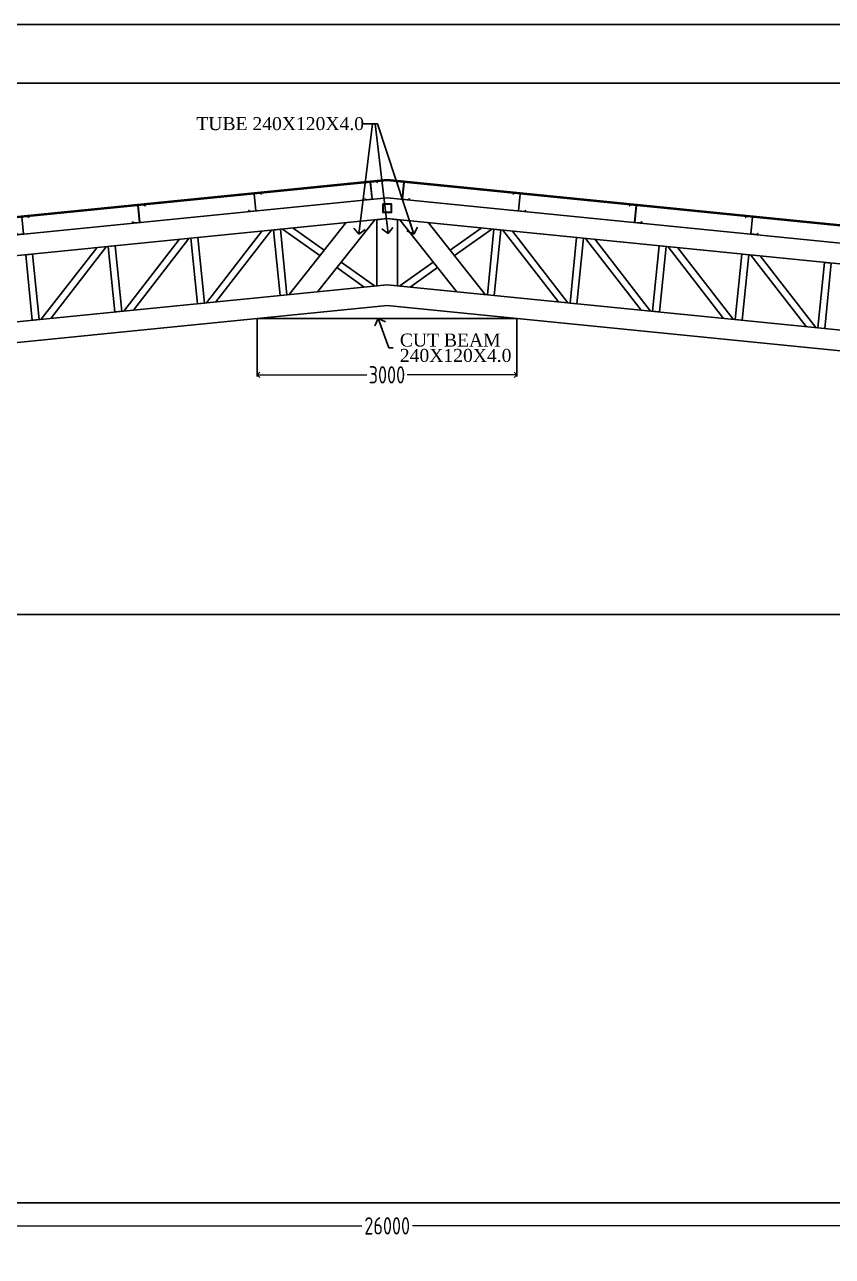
# Model space of a CAD drawing. Header units: millimetres. Extents: x 3470347 to 5996549, y -3470518 to 17149644.
# Drawn here: x 4802069 to 4811408, y 6959519 to 6973760 of the extents above; entities that cross this region are included whole.
import ezdxf

# ---------------------------------------------------------------- set-up
doc = ezdxf.new("R2010")
doc.units = ezdxf.units.MM
doc.header["$MEASUREMENT"] = 0
doc.header["$PDMODE"] = 35
doc.header["$PDSIZE"] = -5
doc.layers.get('0').update_dxf_attribs({"linetype": 'CONTINUOUS', "lineweight": 25})
doc.layers.get('DEFPOINTS').update_dxf_attribs({"linetype": 'CONTINUOUS', "lineweight": 25})
for name, color, linetype, lineweight in [('rDIMension', 1, 'CONTINUOUS', 18), ('rRCC 1', 3, 'CONTINUOUS', 25), ('SHEET', 7, 'CONTINUOUS', 15)]:
    doc.layers.add(name, color=color, linetype=linetype, lineweight=lineweight)
doc.styles.add('DIM', font='geniso.shx', dxfattribs={"width": 0.85})
doc.styles.add('JAINIL', font='times.ttf')
doc.styles.add('TEXT3', font='geniso.shx')
doc.dimstyles.new('Copy of ST-100', dxfattribs={"dimscale": 100, "dimtxt": 1.2, "dimasz": 1.3, "dimexe": 0.18, "dimexo": 0.0625, "dimgap": 0.2, "dimtad": 0, "dimdec": 0, "dimzin": 0, "dimdsep": 46, "dimtxsty": 'DIM', "dimblk": 'OPEN90', "dimcen": 0.09, "dimclrd": 1, "dimclrt": 7, "dimadec": 0, "dimazin": 0, "dimtfac": 1, "dimtdec": 0, "dimtofl": 0, "dimtmove": 0, "dimatfit": 3, "dimldrblk": 'OPEN90', "dimfxl": 1, "dimtolj": 1, "dimtzin": 0, "dimlwd": -1, "dimarcsym": 0})
doc.dimstyles.new('ST-100', dxfattribs={"dimscale": 100, "dimtxt": 7, "dimasz": 5, "dimexe": 0.18, "dimexo": 0.0625, "dimgap": 0.2, "dimtad": 0, "dimdec": 0, "dimzin": 0, "dimdsep": 46, "dimtxsty": 'DIM', "dimblk": 'OPEN90', "dimcen": 0.09, "dimclrd": 256, "dimclrt": 7, "dimadec": 0, "dimazin": 0, "dimtfac": 1, "dimtdec": 0, "dimtofl": 0, "dimtmove": 0, "dimatfit": 3, "dimldrblk": 'OPEN90', "dimfxl": 1, "dimtolj": 1, "dimtzin": 0, "dimlwd": -1, "dimarcsym": 0})

# ---------------------------------------------------------------- blocks, each defined once
blk = doc.blocks.new('*U634')
blk.add_lwpolyline([(203, 186), (201, 185), (188, 199), (120, 199), (120, 0), (50, 0), (36, 14), (37, 15), (51, 2), (118, 2), (118, 200), (188, 200)], close=True)
blk = doc.blocks.new('*U633')
at = {"color": 0, "linetype": 'ByBlock', "lineweight": -2, "transparency": 16777216, "rotation": 5.710593137491945}
for p in [(3979404, 6975078, 0), (3978060, 6974943, 0), (3976717, 6974809, 0), (3974030, 6974540, 0), (3975374, 6974675, 0), (3972687, 6974406, 0), (3971344, 6974272, 0), (3970001, 6974137, 0), (3968657, 6974003, 0), (3967314, 6973869, 0), (3965971, 6973734, 0)]:
    blk.add_blockref('*U634', p, dxfattribs=at)
blk = doc.blocks.new('_Open90')
at = {"color": 0, "linetype": 'ByBlock', "lineweight": -2}
for p, q in [((0, 0), (-1, 0)), ((-0.5, 0.5), (0, 0)), ((0, 0), (-0.5, -0.5))]:
    blk.add_line(p, q, dxfattribs=at)
blk = doc.blocks.new('*U636')
blk.add_lwpolyline([(203, 186), (201, 185), (188, 199), (120, 199), (120, 0), (50, 0), (36, 14), (37, 15), (51, 2), (118, 2), (118, 200), (188, 200)], close=True)
blk = doc.blocks.new('*U635')
at = {"color": 0, "linetype": 'ByBlock', "lineweight": -2, "transparency": 16777216, "rotation": 5.710593137492715}
for p in [(3979404, 6975078, 0), (3978060, 6974943, 0), (3976717, 6974809, 0), (3974030, 6974540, 0), (3975374, 6974675, 0), (3972687, 6974406, 0), (3971344, 6974272, 0), (3970001, 6974137, 0), (3968657, 6974003, 0), (3967314, 6973869, 0), (3965971, 6973734, 0)]:
    blk.add_blockref('*U636', p, dxfattribs=at)
blk = doc.blocks.new('*D737')
at = {"layer": 'DEFPOINTS', "color": 0}
for p in [(4804758, 6970362), (4807758, 6970362), (4807758, 6969711)]:
    blk.add_point(p, dxfattribs=at)
at = {"layer": 'rDIMension', "color": 0, "lineweight": -2}
for p, q in [((4804758, 6970356), (4804758, 6969693)), ((4807758, 6970356), (4807758, 6969693))]:
    blk.add_line(p, q, dxfattribs=at)
at = {"layer": 'rDIMension', "color": 1}
for p, q in [((4804818, 6969711), (4806025, 6969711)), ((4807698, 6969711), (4806490, 6969711))]:
    blk.add_line(p, q, dxfattribs=at)
at = {"layer": 'rDIMension', "color": 1, "xscale": 60, "yscale": 60, "zscale": 60, "rotation": 180}
blk.add_blockref('_Open90', (4804758, 6969711), dxfattribs=at)
at = {"layer": 'rDIMension', "color": 1, "xscale": 60, "yscale": 60, "zscale": 60}
blk.add_blockref('_Open90', (4807758, 6969711), dxfattribs=at)
at = {"layer": 'rDIMension', "color": 7, "insert": (4806258, 6969711), "char_height": 200, "attachment_point": 5, "style": 'DIM'}
blk.add_mtext('\\A1;3000', dxfattribs=at)
blk = doc.blocks.new('*D738')
at = {"layer": 'DEFPOINTS', "color": 0}
for p in [(4793261, 6960095), (4819261, 6960095), (4819261, 6959872)]:
    blk.add_point(p, dxfattribs=at)
at = {"layer": 'rDIMension', "color": 0, "lineweight": -2}
for p, q in [((4793261, 6960088), (4793261, 6959854)), ((4819261, 6960088), (4819261, 6959854))]:
    blk.add_line(p, q, dxfattribs=at)
at = {"layer": 'rDIMension', "color": 1}
for p, q in [((4793321, 6959872), (4805969, 6959872)), ((4819201, 6959872), (4806553, 6959872))]:
    blk.add_line(p, q, dxfattribs=at)
at = {"layer": 'rDIMension', "color": 1, "xscale": 60, "yscale": 60, "zscale": 60, "rotation": 180}
blk.add_blockref('_Open90', (4793261, 6959872), dxfattribs=at)
at = {"layer": 'rDIMension', "color": 1, "xscale": 60, "yscale": 60, "zscale": 60}
blk.add_blockref('_Open90', (4819261, 6959872), dxfattribs=at)
at = {"layer": 'rDIMension', "color": 7, "insert": (4806261, 6959872), "char_height": 200, "attachment_point": 5, "style": 'DIM'}
blk.add_mtext('\\A1;26000', dxfattribs=at)

msp = doc.modelspace()

# ---------------------------------------------------------------- hatches: boundary and pattern name
at = {"transparency": 33554610}
h = msp.add_hatch(color=71, dxfattribs=at)
h.dxf.hatch_style = 1
h.paths.add_polyline_path([(4806210.89, 6971687.38), (4806210.89, 6971587.38), (4806310.89, 6971587.38), (4806310.89, 6971687.38)])
h.paths.add_polyline_path([(4806214.89, 6971683.38), (4806214.89, 6971591.38), (4806306.89, 6971591.38), (4806306.89, 6971683.38)], flags=16)
h = msp.add_hatch(color=71, dxfattribs=at)
h.dxf.hatch_style = 1
h.paths.add_polyline_path([(4806210.89, 6971587.38), (4806210.89, 6971687.38), (4806310.89, 6971687.38), (4806310.89, 6971587.38)])
h.paths.add_polyline_path([(4806214.89, 6971591.38), (4806214.89, 6971683.38), (4806306.89, 6971683.38), (4806306.89, 6971591.38)], flags=16)

# ---------------------------------------------------------------- linework, layer by layer
at = {"color": 140, "elevation": 0}
for points in [[(4792524.82, 6970595.42), (4806260.89, 6971969.03)], [(4792534.82, 6970586.37), (4806260.89, 6971958.98)], [(4819996.96, 6970595.42), (4806260.89, 6971969.03)], [(4819996.96, 6970595.42), (4806260.89, 6971969.03)], [(4819986.96, 6970586.37), (4806260.89, 6971958.98)], [(4819986.96, 6970586.37), (4806260.89, 6971958.98)]]:
    msp.add_lwpolyline(points, dxfattribs=at)
at = {"color": 4, "elevation": 0}
for points in [[(4806260.89, 6971757.98), (4792534.82, 6970385.37)], [(4806260.89, 6971757.98), (4819986.96, 6970385.37)], [(4806260.89, 6971757.98), (4819986.96, 6970385.37)], [(4806260.89, 6971516.78), (4792558.7, 6970146.56)], [(4806260.89, 6971516.78), (4819963.08, 6970146.56)], [(4806260.89, 6970752.99), (4792634.32, 6969390.34)], [(4806260.89, 6970752.99), (4819887.46, 6969390.34)], [(4806260.89, 6970511.79), (4792658.2, 6969151.53)], [(4806260.89, 6970511.79), (4819863.58, 6969151.53)], [(4804757.7, 6970362.11), (4807757.7, 6970362.11)]]:
    msp.add_lwpolyline(points, dxfattribs=at)
at = {"color": 3, "elevation": 0}
for points in [[(4806210.89, 6971687.38), (4806210.89, 6971587.38), (4806310.89, 6971587.38), (4806310.89, 6971687.38)], [(4806310.89, 6971687.38), (4806310.89, 6971587.38), (4806210.89, 6971587.38), (4806210.89, 6971687.38)], [(4806214.89, 6971683.38), (4806214.89, 6971591.38), (4806306.89, 6971591.38), (4806306.89, 6971683.38)], [(4806306.89, 6971683.38), (4806306.89, 6971591.38), (4806214.89, 6971591.38), (4806214.89, 6971683.38)], [(4806140.89, 6971504.78), (4806260.89, 6971516.78), (4806380.89, 6971504.78), (4806380.89, 6970740.99), (4806260.89, 6970752.99), (4806140.89, 6970740.99)]]:
    msp.add_lwpolyline(points, close=True, dxfattribs=at)
at = {"color": 3}
for points in [[(4805459.4, 6970672.84), (4806116.34, 6971502.85)], [(4807062.38, 6970672.84), (4806405.44, 6971502.85)], [(4804171.77, 6970544.07), (4804812.39, 6971371.93)], [(4804281.42, 6970555.04), (4804922.03, 6971382.9)], [(4805051.39, 6971395.83), (4805483.08, 6971089.48)], [(4805127.01, 6970639.6), (4805783.5, 6971469.04)], [(4805172.55, 6971407.95), (4805532.8, 6971152.29)], [(4807394.76, 6970639.6), (4806738.27, 6971469.04)], [(4807349.23, 6971407.95), (4806988.98, 6971152.29)], [(4807470.39, 6971395.83), (4807038.7, 6971089.48)], [(4808240.36, 6970555.04), (4807599.74, 6971382.9)], [(4808350.01, 6970544.07), (4807709.38, 6971371.93)], [(4803216.53, 6970448.55), (4803857.16, 6971276.41)], [(4803326.18, 6970459.52), (4803966.8, 6971287.37)], [(4809195.6, 6970459.52), (4808554.98, 6971287.37)], [(4809305.24, 6970448.55), (4808664.62, 6971276.41)], [(4802261.3, 6970353.02), (4802901.92, 6971180.89)], [(4802370.94, 6970364), (4803011.56, 6971191.85)], [(4810150.83, 6970364), (4809510.21, 6971191.85)], [(4810260.48, 6970353.02), (4809619.85, 6971180.89)], [(4811106.07, 6970268.47), (4810465.45, 6971096.33)], [(4811215.72, 6970257.5), (4810575.09, 6971085.36)], [(4805679.07, 6970950.39), (4805994.73, 6970726.38)], [(4805728.79, 6971013.2), (4806115.9, 6970738.49)], [(4806792.99, 6971013.2), (4806405.88, 6970738.49)], [(4806842.7, 6970950.39), (4806527.05, 6970726.38)], [(4805604.07, 6970685.62), (4805604.62, 6970687.37)], [(4806917.71, 6970685.62), (4806917.15, 6970687.37)]]:
    msp.add_lwpolyline(points, dxfattribs=at)
for points in [[(4805022.53, 6970629.16), (4805102.14, 6970637.12), (4805026.51, 6971393.35), (4804946.91, 6971385.38)], [(4807499.24, 6970629.16), (4807419.64, 6970637.12), (4807495.26, 6971393.35), (4807574.87, 6971385.38)], [(4803112.06, 6970438.11), (4803191.66, 6970446.07), (4803116.04, 6971202.3), (4803036.44, 6971194.34)], [(4804067.3, 6970533.63), (4804146.9, 6970541.59), (4804071.28, 6971297.82), (4803991.67, 6971289.86)], [(4808454.48, 6970533.63), (4808374.88, 6970541.59), (4808450.5, 6971297.82), (4808530.1, 6971289.86)], [(4809409.72, 6970438.11), (4809330.11, 6970446.07), (4809405.73, 6971202.3), (4809485.34, 6971194.34)], [(4802156.83, 6970342.59), (4802236.43, 6970350.55), (4802160.81, 6971106.77), (4802081.2, 6971098.81)], [(4810364.95, 6970342.59), (4810285.35, 6970350.55), (4810360.97, 6971106.77), (4810440.57, 6971098.81)], [(4811320.19, 6970247.06), (4811240.58, 6970255.02), (4811316.21, 6971011.25), (4811395.81, 6971003.29)]]:
    msp.add_lwpolyline(points, close=True, dxfattribs=at)
at = {"color": 8, "elevation": 0}
msp.add_lwpolyline([(4792735.89, 6966939.64), (4819785.89, 6966939.64)], dxfattribs=at)
at = {"elevation": 0}
msp.add_lwpolyline([(4792735.89, 6960139.64), (4819785.89, 6960139.64)], dxfattribs=at)

# ---------------------------------------------------------------- block references
msp.add_blockref('*U633', (826564.12, -3348.85))
at = {"xscale": -1}
msp.add_blockref('*U635', (8785957.66, -3348.85), dxfattribs=at)

# ---------------------------------------------------------------- dimensions: what is measured, and where the dimension line sits
at = {"layer": 'rDIMension'}
dim = msp.add_linear_dim(base=(4819260.89, 6959871.93), p1=(4793260.89, 6960094.64, 0), p2=(4819260.89, 6960094.64, 0), dimstyle='Copy of ST-100', override={"dimtxt": 2, "dimasz": 0.6, "dimblk": 'Open90', "dimtmove": 1}, dxfattribs=at)
dim.commit()
dim.dimension.update_dxf_attribs({"geometry": '*D738', "text_midpoint": (4806260.89, 6959871.93)})

# ---------------------------------------------------------------- leaders
at = {"layer": 'rRCC 1'}
for points in [[(4806270.28, 6971343.99, 0), (4806120.73, 6972613.75, 0), (4806012.89, 6972613.75, 0)], [(4806157.21, 6970362.11, 0), (4806279.57, 6970022.91, 0), (4806387.41, 6970022.91, 0)]]:
    msp.add_leader(points, dimstyle='ST-100', override={"dimasz": 1.3}, dxfattribs=at)

# ---------------------------------------------------------------- next in the draw order: texts
at = {"layer": 'rRCC 1', "color": 7, "insert": (4805992.89, 6972613.75, 0), "char_height": 150, "attachment_point": 6, "style": 'JAINIL', "bg_fill": 2}
msp.add_mtext('\\A1;TUBE 240X120X4.0', dxfattribs=at)
at = {"layer": 'rRCC 1', "color": 7, "insert": (4806407.41, 6970022.91, 0), "char_height": 150, "attachment_point": 4, "line_spacing_factor": 0.709091, "style": 'JAINIL', "bg_fill": 2}
msp.add_mtext('\\A1;CUT BEAM\\P240X120X4.0', dxfattribs=at)

# ---------------------------------------------------------------- next in the draw order: linework, layer by layer
at = {"color": 192, "lineweight": 25, "elevation": 0}
msp.add_lwpolyline([(4790735.33, 6948528.95), (4826419.13, 6948528.95), (4826419.13, 6973759.95), (4790735.33, 6973759.95)], close=True, dxfattribs=at)
at = {"color": 4, "elevation": 0}
for points in [[(4806260.89, 6971516.78), (4819963.08, 6970146.56)], [(4806260.89, 6970752.99), (4819887.46, 6969390.34)], [(4806260.89, 6970511.79), (4819863.58, 6969151.53)]]:
    msp.add_lwpolyline(points, dxfattribs=at)
at = {"layer": 'SHEET', "color": 220, "lineweight": 25, "elevation": 0}
msp.add_lwpolyline([(4791415.02, 6949207.37), (4825739.44, 6949207.37), (4825739.44, 6973081.53), (4791415.02, 6973081.53)], close=True, dxfattribs=at)

# ---------------------------------------------------------------- next in the draw order: dimensions: what is measured, and where the dimension line sits
at = {"layer": 'rDIMension'}
dim = msp.add_linear_dim(base=(4807757.7, 6969710.64), p1=(4804757.7, 6970362.11, 0), p2=(4807757.7, 6970362.11, 0), dimstyle='Copy of ST-100', override={"dimtxt": 2, "dimasz": 0.6, "dimblk": 'Open90', "dimtmove": 1}, dxfattribs=at)
dim.commit()
dim.dimension.update_dxf_attribs({"geometry": '*D737', "text_midpoint": (4806257.7, 6969710.64)})

# ---------------------------------------------------------------- next in the draw order: leaders
at = {"layer": 'rRCC 1'}
for points in [[(4805932.26, 6971335.71, 0), (4806092.66, 6972613.75, 0), (4805984.82, 6972613.75, 0)], [(4806570.18, 6971335.71, 0), (4806148.8, 6972613.75, 0), (4806038.74, 6972613.75, 0)]]:
    msp.add_leader(points, dimstyle='ST-100', override={"dimasz": 1.3}, dxfattribs=at)

# ---------------------------------------------------------------- next in the draw order: texts
at = {"lineweight": 25, "insert": (4778790.95, 6962140.22, 0), "char_height": 234.2503, "width": 64011.7273, "attachment_point": 1, "style": 'TEXT3', "bg_fill": 2}
msp.add_mtext('{\\ftimes new roman|b0|i0|c0|p0;\\LSEGREGATION PLANT SHED, JUNAGADH.}', dxfattribs=at)

doc.saveas('drawing.dxf')
